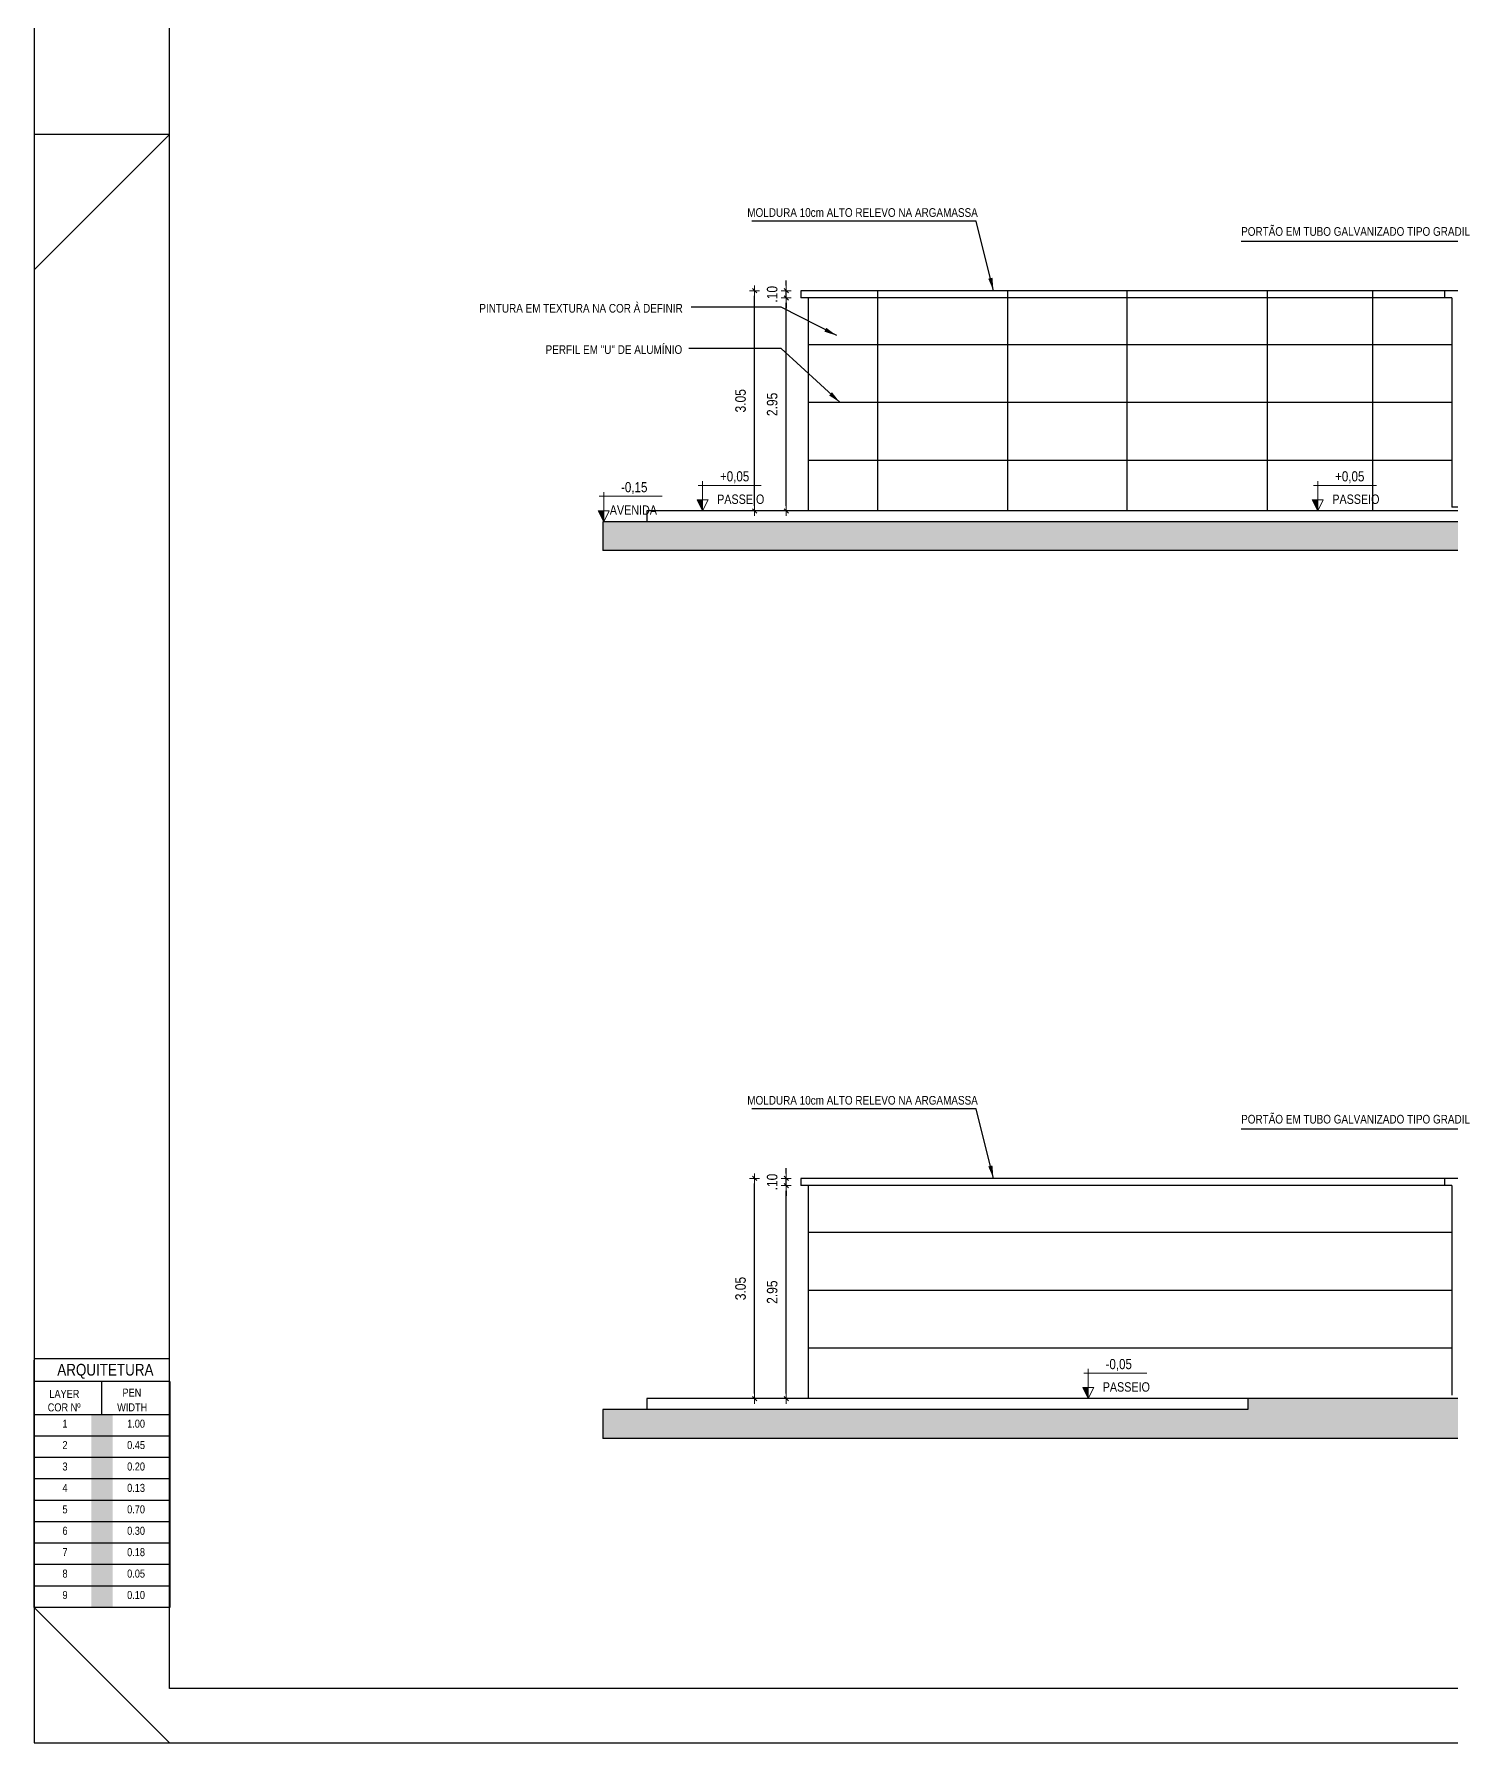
# Model space of a CAD drawing. Header units: millimetres. Extents: x 1170 to 1315, y 90 to 135.
# Drawn here: x 1170.2 to 1189.83, y 90.19 to 113.85 of the extents above; entities that cross this region are included whole.
import ezdxf
from ezdxf.enums import TextEntityAlignment as Align

# ---------------------------------------------------------------- set-up
doc = ezdxf.new("R2010")
doc.units = ezdxf.units.MM
doc.header["$LTSCALE"] = 20
doc.header["$MEASUREMENT"] = 0
doc.layers.get('0').update_dxf_attribs({"linetype": 'CONTINUOUS'})
doc.layers.get('DEFPOINTS').update_dxf_attribs({"linetype": 'CONTINUOUS'})
for name, color, linetype in [('COTA', 7, 'CONTINUOUS'), ('E-txt-g', 3, 'CONTINUOUS'), ("PRANCHA - PROJETU'S", 7, 'CONTINUOUS')]:
    doc.layers.add(name, color=color, linetype=linetype)
for name, color, linetype, lineweight in [('E-Cta-W', 7, 'CONTINUOUS', 20), ('E-Pen-C', 4, 'CONTINUOUS', 15), ('E-Pen-G', 3, 'CONTINUOUS', 30), ('E-Txt-W', 7, 'CONTINUOUS', 20)]:
    doc.layers.add(name, color=color, linetype=linetype, lineweight=lineweight)
doc.styles.add('F2', font='ARIALN.TTF')
doc.styles.add('REG60', font='romans.shx', dxfattribs={"width": 0.8, "height": 0.15})
doc.styles.add('REG80', font='romans.shx', dxfattribs={"width": 0.8, "height": 0.2})
doc.dimstyles.new('DIMENSION-1', dxfattribs={"dimtxt": 0.145, "dimasz": 0.07, "dimexe": 1, "dimexo": 0, "dimgap": 0.12, "dimtad": 1, "dimzin": 7, "dimdsep": 46, "dimtxsty": 'F2', "dimblk1": 'TRACO', "dimblk2": 'TRACO', "dimsah": 1, "dimcen": 1, "dimse1": 1, "dimse2": 1, "dimclrd": 4, "dimclre": 256, "dimclrt": 4, "dimadec": 8, "dimazin": 0, "dimtfac": 1, "dimtix": 1, "dimtmove": 2, "dimatfit": 3, "dimldrblk": 'TRACO', "dimfxl": 1, "dimtolj": 1, "dimtzin": 0, "dimarcsym": 0})
doc.dimstyles.get("Standard").update_dxf_attribs({"dimtxt": 0.18, "dimasz": 0.18, "dimexe": 0.18, "dimexo": 0.0625, "dimgap": 0.09, "dimtad": 0, "dimtih": 1, "dimtoh": 1, "dimdec": 4, "dimzin": 0, "dimdsep": 46, "dimtxsty": 'Standard', "dimcen": 0.09, "dimadec": 0, "dimazin": 0, "dimtfac": 1, "dimtdec": 4, "dimtofl": 0, "dimtmove": 0, "dimatfit": 3, "dimfxl": 1, "dimtolj": 1, "dimtzin": 0, "dimarcsym": 0})

# ---------------------------------------------------------------- blocks, each defined once
blk = doc.blocks.new('Ind-Nivel-CT2')
at = {"color": 4}
for p, q in [((-0.088, 0.505), (1.16, 0.505)), ((0, 0.587), (0, 0)), ((-0.109, 0.218), (0, 0)), ((-0.109, 0.218), (0.109, 0.218)), ((0, 0), (0.109, 0.218))]:
    blk.add_line(p, q, dxfattribs=at)
blk.add_solid([(-0.109, 0.218), (0, 0.218), (0, 0)], dxfattribs=at)
at = {"color": 4, "style": 'F2'}
blk.add_attdef('NIVEL1', (0.162, 0.601), '', height=0.2, dxfattribs=at)
blk = doc.blocks.new('TXT-AMB75')
at = {"layer": 'E-txt-g', "style": 'REG80', "width": 0.8, "flags": 8}
blk.add_attdef('TXT', text='', height=0.2, dxfattribs=at).set_placement((0.005, 0.296), align=Align.CENTER)
at = {"layer": 'E-Txt-W', "style": 'REG60', "width": 0.8, "flags": 8}
blk.add_attdef('TXT', text='', height=0.15, dxfattribs=at).set_placement((0.005, 0.027), align=Align.CENTER)
blk = doc.blocks.new('TRACO')
at = {"layer": 'E-Pen-C'}
for p, q in [((-1, 0), (1, 0)), ((0, 1), (0, -1))]:
    blk.add_line(p, q, dxfattribs=at)
at = {"layer": 'E-Pen-G'}
blk.add_line((-0.42, -0.42), (0.42, 0.42), dxfattribs=at)
blk = doc.blocks.new('*D409')
at = {"layer": 'COTA', "color": 4, "linetype": 'Continuous', "lineweight": -2}
blk.add_line((1180.615, 95.025), (1180.615, 97.835), dxfattribs=at)
at = {"layer": 'DEFPOINTS', "color": 0, "linetype": 'Continuous'}
for p in [(1180.615, 97.905), (1180.918, 97.905), (1180.918, 94.955)]:
    blk.add_point(p, dxfattribs=at)
at = {"layer": 'COTA', "color": 4, "linetype": 'Continuous', "lineweight": -2, "xscale": 0.07, "yscale": 0.07, "zscale": 0.07}
for p, rotation in [((1180.615, 97.905), 90), ((1180.615, 94.955), 270)]:
    blk.add_blockref('TRACO', p, dxfattribs=dict(at, rotation=rotation))
at = {"layer": 'COTA', "color": 4, "linetype": 'Continuous', "insert": (1180.421, 96.43), "char_height": 0.145, "attachment_point": 5, "rotation": 90, "style": 'F2'}
blk.add_mtext('\\A1;2.95', dxfattribs=at)
blk = doc.blocks.new('*D410')
at = {"layer": 'COTA', "color": 4, "linetype": 'Continuous', "lineweight": -2}
for p, q in [((1180.615, 98.075), (1180.615, 98.145)), ((1180.615, 97.905), (1180.615, 98.005)), ((1180.615, 97.835), (1180.615, 97.765))]:
    blk.add_line(p, q, dxfattribs=at)
at = {"layer": 'DEFPOINTS', "color": 0, "linetype": 'Continuous'}
for p in [(1180.615, 98.005), (1180.818, 98.005), (1180.918, 97.905)]:
    blk.add_point(p, dxfattribs=at)
at = {"layer": 'COTA', "color": 4, "linetype": 'Continuous', "lineweight": -2, "xscale": 0.07, "yscale": 0.07, "zscale": 0.07}
for p, rotation in [((1180.615, 98.005), 270), ((1180.615, 97.905), 90)]:
    blk.add_blockref('TRACO', p, dxfattribs=dict(at, rotation=rotation))
at = {"layer": 'COTA', "color": 4, "linetype": 'Continuous', "insert": (1180.421, 97.955), "char_height": 0.145, "attachment_point": 5, "rotation": 90, "style": 'F2'}
blk.add_mtext('\\A1;.10', dxfattribs=at)
blk = doc.blocks.new('*D411')
at = {"layer": 'COTA', "color": 4, "linetype": 'Continuous', "lineweight": -2}
blk.add_line((1180.177, 95.025), (1180.177, 97.935), dxfattribs=at)
at = {"layer": 'DEFPOINTS', "color": 0, "linetype": 'Continuous'}
for p in [(1180.177, 98.005), (1180.918, 98.005), (1180.918, 94.955)]:
    blk.add_point(p, dxfattribs=at)
at = {"layer": 'COTA', "color": 4, "linetype": 'Continuous', "lineweight": -2, "xscale": 0.07, "yscale": 0.07, "zscale": 0.07}
for p, rotation in [((1180.177, 98.005), 90), ((1180.177, 94.955), 270)]:
    blk.add_blockref('TRACO', p, dxfattribs=dict(at, rotation=rotation))
at = {"layer": 'COTA', "color": 4, "linetype": 'Continuous', "insert": (1179.983, 96.48), "char_height": 0.145, "attachment_point": 5, "rotation": 90, "style": 'F2'}
blk.add_mtext('\\A1;3.05', dxfattribs=at)
blk = doc.blocks.new('*D412')
at = {"layer": 'COTA', "color": 4, "linetype": 'Continuous', "lineweight": -2}
blk.add_line((1180.615, 107.319), (1180.615, 110.129), dxfattribs=at)
at = {"layer": 'DEFPOINTS', "color": 0, "linetype": 'Continuous'}
for p in [(1180.615, 110.199), (1180.918, 110.199), (1180.918, 107.249)]:
    blk.add_point(p, dxfattribs=at)
at = {"layer": 'COTA', "color": 4, "linetype": 'Continuous', "lineweight": -2, "xscale": 0.07, "yscale": 0.07, "zscale": 0.07}
for p, rotation in [((1180.615, 110.199), 90), ((1180.615, 107.249), 270)]:
    blk.add_blockref('TRACO', p, dxfattribs=dict(at, rotation=rotation))
at = {"layer": 'COTA', "color": 4, "linetype": 'Continuous', "insert": (1180.421, 108.724), "char_height": 0.145, "attachment_point": 5, "rotation": 90, "style": 'F2'}
blk.add_mtext('\\A1;2.95', dxfattribs=at)
blk = doc.blocks.new('*D413')
at = {"layer": 'COTA', "color": 4, "linetype": 'Continuous', "lineweight": -2}
for p, q in [((1180.615, 110.369), (1180.615, 110.439)), ((1180.615, 110.199), (1180.615, 110.299)), ((1180.615, 110.129), (1180.615, 110.059))]:
    blk.add_line(p, q, dxfattribs=at)
at = {"layer": 'DEFPOINTS', "color": 0, "linetype": 'Continuous'}
for p in [(1180.615, 110.299), (1180.818, 110.299), (1180.918, 110.199)]:
    blk.add_point(p, dxfattribs=at)
at = {"layer": 'COTA', "color": 4, "linetype": 'Continuous', "lineweight": -2, "xscale": 0.07, "yscale": 0.07, "zscale": 0.07}
for p, rotation in [((1180.615, 110.299), 270), ((1180.615, 110.199), 90)]:
    blk.add_blockref('TRACO', p, dxfattribs=dict(at, rotation=rotation))
at = {"layer": 'COTA', "color": 4, "linetype": 'Continuous', "insert": (1180.421, 110.249), "char_height": 0.145, "attachment_point": 5, "rotation": 90, "style": 'F2'}
blk.add_mtext('\\A1;.10', dxfattribs=at)
blk = doc.blocks.new('*D414')
at = {"layer": 'COTA', "color": 4, "linetype": 'Continuous', "lineweight": -2}
blk.add_line((1180.177, 107.319), (1180.177, 110.229), dxfattribs=at)
at = {"layer": 'DEFPOINTS', "color": 0, "linetype": 'Continuous'}
for p in [(1180.177, 110.299), (1180.918, 110.299), (1180.918, 107.249)]:
    blk.add_point(p, dxfattribs=at)
at = {"layer": 'COTA', "color": 4, "linetype": 'Continuous', "lineweight": -2, "xscale": 0.07, "yscale": 0.07, "zscale": 0.07}
for p, rotation in [((1180.177, 110.299), 90), ((1180.177, 107.249), 270)]:
    blk.add_blockref('TRACO', p, dxfattribs=dict(at, rotation=rotation))
at = {"layer": 'COTA', "color": 4, "linetype": 'Continuous', "insert": (1179.983, 108.774), "char_height": 0.145, "attachment_point": 5, "rotation": 90, "style": 'F2'}
blk.add_mtext('\\A1;3.05', dxfattribs=at)

msp = doc.modelspace()

# ---------------------------------------------------------------- hatches: boundary and pattern name
at = {"layer": 'COTA', "linetype": 'Continuous'}
h = msp.add_hatch(dxfattribs=at)
h.set_pattern_fill('ANSI38', color=8, scale=0.4, style=0)
h.set_pattern_definition([(45, (-0.52777, 1.53314), (-0.035355339, 0.035355339), []), (135, (-0.52777, 1.53314), (-0.1060660172, 0.035355339), [0.125, -0.075])])
h.paths.add_polyline_path([(1227.593, 106.699), (1227.593, 107.099), (1226.467, 107.099), (1178.076, 107.099), (1178.076, 106.699)])
h = msp.add_hatch(dxfattribs=at)
h.set_pattern_fill('ANSI38', color=8, scale=0.4, style=0)
h.set_pattern_definition([(45, (0, -39.34948), (-0.035355339, 0.035355339), []), (135, (0, -39.34948), (-0.1060660172, 0.035355339), [0.125, -0.075])])
h.paths.add_polyline_path([(1226.467, 94.955), (1223.967, 94.955), (1223.967, 95.005), (1218.967, 95.005), (1218.967, 95.105), (1196.068, 95.105), (1196.068, 95.005), (1195.468, 95.005), (1195.384, 95.005), (1190.496, 95.005), (1190.494, 94.955), (1187.01, 94.955), (1187.01, 94.805), (1178.076, 94.805), (1178.076, 94.405), (1227.593, 94.405), (1227.593, 94.805), (1226.467, 94.805)])
at = {"layer": "PRANCHA - PROJETU'S"}
h = msp.add_hatch(color=1, dxfattribs=at)
h.set_gradient(color1=(255, 0, 0), color2=(255, 0, 0), tint=1)
h.paths.add_polyline_path([(1171.286, 94.733), (1170.989, 94.733), (1170.989, 94.437), (1171.286, 94.437)])
h = msp.add_hatch(color=2, dxfattribs=at)
h.set_gradient(color1=(255, 255, 0), color2=(255, 255, 0), tint=1)
h.paths.add_polyline_path([(1171.286, 94.14), (1171.286, 94.437), (1170.989, 94.437), (1170.989, 94.14)])
h = msp.add_hatch(color=3, dxfattribs=at)
h.set_gradient(color1=(0, 255, 0), color2=(0, 255, 0), tint=1)
h.paths.add_polyline_path([(1171.286, 94.14), (1170.989, 94.14), (1170.989, 93.843), (1171.286, 93.843)])
h = msp.add_hatch(color=4, dxfattribs=at)
h.set_gradient(color1=(0, 255, 255), color2=(0, 255, 255), tint=1)
h.paths.add_polyline_path([(1171.286, 93.843), (1170.989, 93.843), (1170.989, 93.547), (1171.286, 93.547)])
h = msp.add_hatch(color=5, dxfattribs=at)
h.set_gradient(color1=(0, 0, 255), color2=(0, 0, 255), tint=1)
h.paths.add_polyline_path([(1171.286, 93.547), (1170.989, 93.547), (1170.989, 93.25), (1171.286, 93.25)])
h = msp.add_hatch(color=6, dxfattribs=at)
h.set_gradient(color1=(255, 0, 255), color2=(255, 0, 255), tint=1)
h.paths.add_polyline_path([(1171.286, 93.25), (1170.989, 93.25), (1170.989, 92.954), (1171.286, 92.954)])
h = msp.add_hatch(color=7, dxfattribs=at)
h.set_gradient(color1=(255, 255, 255), tint=1)
h.paths.add_polyline_path([(1171.286, 92.954), (1170.989, 92.954), (1170.989, 92.657), (1171.286, 92.657)])
h = msp.add_hatch(color=8, dxfattribs=at)
h.set_gradient(color1=(128, 128, 128), color2=(128, 128, 128), tint=1)
h.paths.add_polyline_path([(1171.286, 92.657), (1170.989, 92.657), (1170.989, 92.36), (1171.286, 92.36)])
h = msp.add_hatch(color=9, dxfattribs=at)
h.set_gradient(color1=(192, 192, 192), color2=(192, 192, 192), tint=1)
h.paths.add_polyline_path([(1171.286, 92.36), (1170.989, 92.36), (1170.989, 92.064), (1171.286, 92.064)])

# ---------------------------------------------------------------- linework, layer by layer
at = {"color": 2}
for p, q in [((1172.073, 112.464), (1170.198, 110.589)), ((1172.073, 112.464), (1170.198, 112.464)), ((1172.073, 90.189), (1170.198, 92.064))]:
    msp.add_line(p, q, dxfattribs=at)
msp.add_lwpolyline([(1170.198, 90.189), (1242.555, 90.189), (1242.555, 134.739), (1170.198, 134.739)], close=True, dxfattribs=at)
at = {"color": 1}
msp.add_lwpolyline([(1172.073, 133.989), (1241.805, 133.989), (1241.805, 90.939), (1172.073, 90.939)], close=True, dxfattribs=at)
at = {"layer": 'COTA', "color": 1, "linetype": 'Continuous'}
for p, q in [((1189.976, 110.299), (1180.818, 110.299)), ((1180.818, 110.299), (1180.818, 110.199)), ((1189.735, 110.299), (1189.735, 110.199)), ((1189.835, 110.199), (1180.818, 110.199)), ((1180.918, 110.199), (1180.918, 107.249)), ((1189.835, 110.199), (1189.835, 107.299)), ((1178.685, 107.249), (1178.685, 107.099)), ((1187.01, 107.249), (1178.685, 107.249)), ((1190.494, 107.249), (1187.01, 107.249)), ((1190.494, 107.299), (1189.835, 107.299)), ((1226.467, 107.099), (1178.076, 107.099)), ((1190.494, 94.955), (1187.01, 94.955)), ((1187.01, 94.955), (1187.01, 94.805)), ((1187.01, 94.805), (1178.076, 94.805))]:
    msp.add_line(p, q, dxfattribs=at)
at = {"layer": 'COTA', "color": 250, "linetype": 'Continuous'}
for p, q in [((1181.879, 110.299), (1181.879, 107.249)), ((1183.679, 110.299), (1183.679, 107.249)), ((1185.331, 110.299), (1185.331, 107.249)), ((1187.279, 110.299), (1187.279, 107.249)), ((1188.734, 110.299), (1188.734, 107.249))]:
    msp.add_line(p, q, dxfattribs=at)
at = {"layer": 'COTA', "color": 8, "linetype": 'Continuous'}
for p, q in [((1189.835, 109.549), (1180.918, 109.549)), ((1189.835, 108.749), (1180.918, 108.749)), ((1189.835, 107.949), (1180.918, 107.949)), ((1178.076, 107.099), (1178.076, 106.699)), ((1227.593, 106.699), (1178.076, 106.699)), ((1189.835, 97.255), (1180.918, 97.255)), ((1189.835, 96.455), (1180.918, 96.455)), ((1189.835, 95.655), (1180.918, 95.655)), ((1178.076, 94.805), (1178.076, 94.405)), ((1227.593, 94.405), (1178.076, 94.405))]:
    msp.add_line(p, q, dxfattribs=at)
at = {"layer": 'COTA', "color": 5, "linetype": 'Continuous'}
for p, q in [((1189.976, 98.005), (1180.818, 98.005)), ((1180.818, 98.005), (1180.818, 97.905)), ((1189.735, 98.005), (1189.735, 97.905)), ((1189.835, 97.905), (1180.818, 97.905)), ((1180.918, 97.905), (1180.918, 94.955)), ((1189.835, 97.905), (1189.835, 95.005)), ((1178.685, 94.955), (1178.685, 94.805)), ((1187.01, 94.955), (1178.685, 94.955))]:
    msp.add_line(p, q, dxfattribs=at)
at = {"layer": "PRANCHA - PROJETU'S"}
for p, q in [((1172.076, 95.507), (1170.198, 95.507)), ((1170.198, 92.064), (1170.198, 95.487)), ((1172.076, 95.191), (1170.198, 95.191)), ((1172.076, 95.191), (1170.198, 95.191)), ((1171.137, 94.733), (1171.137, 95.191)), ((1172.076, 95.191), (1172.076, 92.064)), ((1172.076, 94.733), (1170.198, 94.733)), ((1172.076, 94.437), (1170.198, 94.437)), ((1172.076, 94.14), (1170.198, 94.14)), ((1172.076, 93.843), (1170.198, 93.843)), ((1172.076, 93.547), (1170.198, 93.547)), ((1172.076, 93.25), (1170.198, 93.25)), ((1172.076, 92.954), (1170.198, 92.954)), ((1172.076, 92.657), (1170.198, 92.657)), ((1172.076, 92.36), (1170.198, 92.36)), ((1172.076, 92.064), (1170.198, 92.064)), ((1172.076, 92.064), (1170.198, 92.064)), ((1172.076, 92.064), (1170.198, 92.064))]:
    msp.add_line(p, q, dxfattribs=at)

# ---------------------------------------------------------------- block references
ref = msp.add_blockref('TXT-AMB75', (1180.019, 107.14), dxfattribs=dict(xscale=0.7290000000000001, yscale=0.7290000000000001, zscale=0.7290000000000001))
ref.add_attrib('TXT', 'PASSEIO', dxfattribs={"layer": 'E-txt-g', "color": 2, "height": 0.13, "style": 'F2'}).set_placement((1179.985, 107.346), align=Align.CENTER)
ref = msp.add_blockref('TXT-AMB75', (1188.54, 107.14), dxfattribs=dict(xscale=0.7290000000000001, yscale=0.7290000000000001, zscale=0.7290000000000001))
ref.add_attrib('TXT', 'PASSEIO', dxfattribs={"layer": 'E-txt-g', "color": 2, "height": 0.13, "style": 'F2'}).set_placement((1188.506, 107.346), align=Align.CENTER)
ref = msp.add_blockref('TXT-AMB75', (1178.533, 106.99), dxfattribs=dict(xscale=0.7290000000000001, yscale=0.7290000000000001, zscale=0.7290000000000001))
ref.add_attrib('TXT', 'AVENIDA', dxfattribs={"layer": 'E-txt-g', "color": 2, "height": 0.13, "style": 'F2'}).set_placement((1178.498, 107.196), align=Align.CENTER)
ref = msp.add_blockref('TXT-AMB75', (1185.361, 94.846), dxfattribs=dict(xscale=0.7290000000000001, yscale=0.7290000000000001, zscale=0.7290000000000001))
ref.add_attrib('TXT', 'PASSEIO', dxfattribs={"layer": 'E-txt-g', "color": 2, "height": 0.13, "style": 'F2'}).set_placement((1185.326, 95.052), align=Align.CENTER)
at = {"layer": 'E-Cta-W'}
ref = msp.add_blockref('Ind-Nivel-CT2', (1179.457, 107.249), dxfattribs=dict(at, xscale=0.7, yscale=0.7, zscale=0.7))
ref.add_attrib('NIVEL1', '+0,05', (1179.697, 107.658), dxfattribs={"layer": '0', "height": 0.14, "style": 'F2'})
ref = msp.add_blockref('Ind-Nivel-CT2', (1187.978, 107.249), dxfattribs=dict(at, xscale=0.7, yscale=0.7, zscale=0.7))
ref.add_attrib('NIVEL1', '+0,05', (1188.218, 107.658), dxfattribs={"layer": '0', "height": 0.14, "style": 'F2'})
ref = msp.add_blockref('Ind-Nivel-CT2', (1178.087, 107.099), dxfattribs=dict(at, xscale=0.7, yscale=0.7, zscale=0.7))
ref.add_attrib('NIVEL1', '-0,15', (1178.327, 107.508), dxfattribs={"layer": '0', "height": 0.14, "style": 'F2'})
ref = msp.add_blockref('Ind-Nivel-CT2', (1184.798, 94.955), dxfattribs=dict(at, xscale=0.7, yscale=0.7, zscale=0.7))
ref.add_attrib('NIVEL1', '-0,05', (1185.038, 95.364), dxfattribs={"layer": '0', "height": 0.14, "style": 'F2'})

# ---------------------------------------------------------------- texts
at = {"color": 7, "style": 'F2'}
for s, p in [('MOLDURA 10cm ALTO RELEVO NA ARGAMASSA', (1180.076, 111.321)), ('PORTÃO EM TUBO GALVANIZADO TIPO GRADIL', (1186.916, 111.059)), ('PINTURA EM TEXTURA NA COR À DEFINIR ', (1176.364, 109.995)), ('PERFIL EM "U" DE ALUMÍNIO', (1177.282, 109.423)), ('MOLDURA 10cm ALTO RELEVO NA ARGAMASSA', (1180.076, 99.027)), ('PORTÃO EM TUBO GALVANIZADO TIPO GRADIL', (1186.916, 98.765))]:
    msp.add_text(s, height=0.12, dxfattribs=at).set_placement(p)
at = {"layer": "PRANCHA - PROJETU'S", "color": 2, "style": 'F2'}
msp.add_text('ARQUITETURA', height=0.16235, dxfattribs=at).set_placement((1170.518, 95.437), align=Align.TOP_LEFT)
at = {"layer": "PRANCHA - PROJETU'S", "style": 'F2'}
for s, height, p in [('COR Nº', 0.1108, (1170.386, 94.89)), ('LAYER', 0.1108, (1170.408, 95.077)), ('WIDTH', 0.1108, (1171.348, 94.89)), ('PEN', 0.1108, (1171.421, 95.094)), ('1', 0.111, (1170.59, 94.664)), ('1.00', 0.1108, (1171.486, 94.664)), ('2', 0.111, (1170.59, 94.368)), ('0.45', 0.1108, (1171.486, 94.368)), ('3', 0.111, (1170.59, 94.071)), ('0.20', 0.1108, (1171.486, 94.071)), ('4', 0.111, (1170.59, 93.775)), ('0.13', 0.1108, (1171.486, 93.775)), ('5', 0.111, (1170.59, 93.478)), ('0.70', 0.1108, (1171.486, 93.478)), ('6', 0.111, (1170.59, 93.181)), ('0.30', 0.1108, (1171.486, 93.181)), ('7', 0.111, (1170.59, 92.885)), ('0.18', 0.1108, (1171.486, 92.885)), ('8', 0.111, (1170.59, 92.588)), ('0.05', 0.1108, (1171.486, 92.588)), ('9', 0.111, (1170.59, 92.292)), ('0.10', 0.1108, (1171.486, 92.292))]:
    msp.add_text(s, height=height, dxfattribs=at).set_placement(p, align=Align.TOP_LEFT)

# ---------------------------------------------------------------- dimensions: what is measured, and where the dimension line sits
at = {"layer": 'COTA', "color": 7, "linetype": 'Continuous'}
for base, p1, p2, picture, middle in [((1180.177, 110.299), (1180.918, 107.249), (1180.918, 110.299), '*D414', (1179.983, 108.774)), ((1180.615, 110.299), (1180.918, 110.199), (1180.818, 110.299), '*D413', (1180.421, 110.249)), ((1180.615, 110.199), (1180.918, 107.249), (1180.918, 110.199), '*D412', (1180.421, 108.724)), ((1180.177, 98.005), (1180.918, 94.955), (1180.918, 98.005), '*D411', (1179.983, 96.48)), ((1180.615, 98.005), (1180.918, 97.905), (1180.818, 98.005), '*D410', (1180.421, 97.955)), ((1180.615, 97.905), (1180.918, 94.955), (1180.918, 97.905), '*D409', (1180.421, 96.43))]:
    dim = msp.add_linear_dim(base=base, p1=p1, p2=p2, angle=90, dimstyle='DIMENSION-1', override={"dimadec": 0, "dimfxl": 0.04}, dxfattribs=at)
    dim.commit()
    dim.dimension.update_dxf_attribs({"geometry": picture, "text_midpoint": middle})

# ---------------------------------------------------------------- leaders
at = {"layer": 'E-Cta-W', "color": 4}
for points in [[(1183.486, 110.297), (1183.247, 111.262), (1180.137, 111.262)], [(1190.266, 110.017), (1190.027, 110.982), (1186.918, 110.982)], [(1181.316, 109.676), (1180.547, 110.072), (1179.299, 110.072)], [(1181.361, 108.749), (1180.547, 109.5), (1179.264, 109.5)], [(1183.486, 98.003), (1183.247, 98.968), (1180.137, 98.968)], [(1190.266, 97.723), (1190.027, 98.688), (1186.918, 98.688)]]:
    msp.add_leader(points, dimstyle='Standard', dxfattribs=at)

doc.saveas('drawing.dxf')
